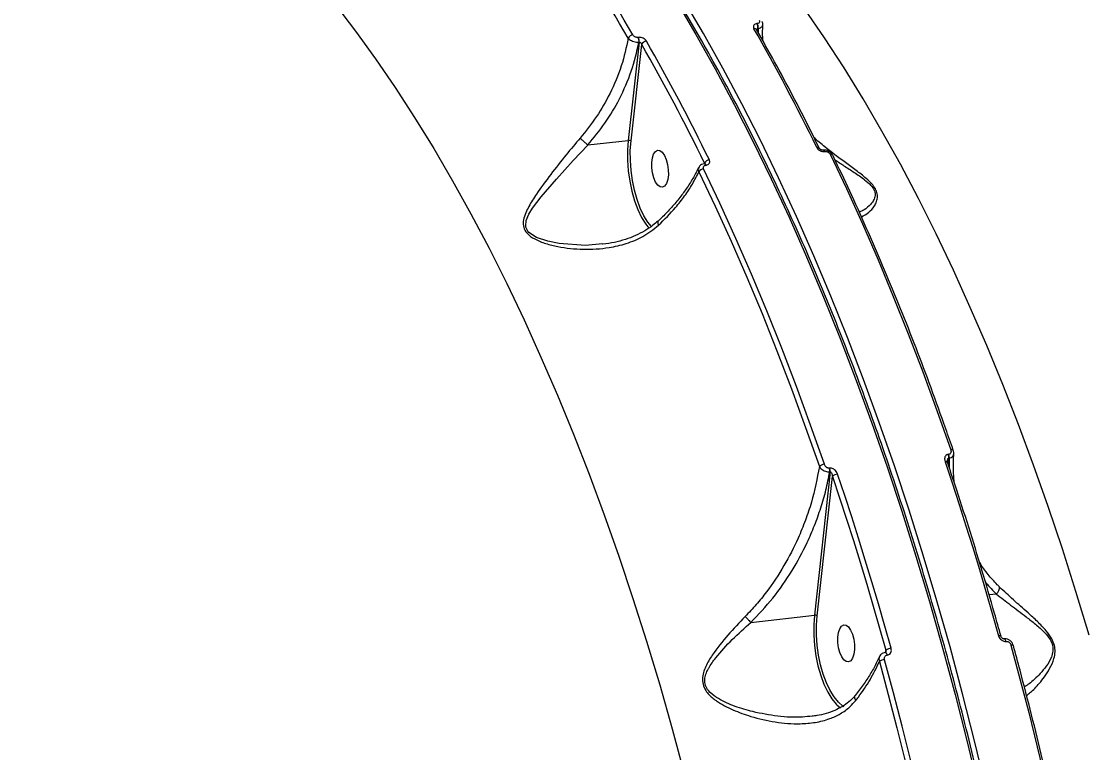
# Model space of a CAD drawing. Header units: millimetres. Extents: x -10881 to 8954, y -8695 to 5624.
# Drawn here: x 3823.8 to 4081, y -3263.9 to -3087.6 of the extents above; entities that cross this region are included whole.
import ezdxf

# ---------------------------------------------------------------- set-up
doc = ezdxf.new("R2010")
doc.units = ezdxf.units.MM
for name, color, linetype in [('DIKOM_ОБЪЕКТ', 7, 'Continuous'), ('DIKOM_РАЗМЕР_ЗОНА', 7, 'Continuous'), ('DIKOM_РАЗМЕР_ОБЪЕКТА', 7, 'Continuous')]:
    doc.layers.add(name, color=color, linetype=linetype)
doc.styles.add('style1', font='arial.ttf', dxfattribs={"width": 0.8})
doc.dimstyles.new('1-50', dxfattribs={"dimtxt": 300, "dimasz": 200, "dimexe": 100, "dimexo": 0, "dimgap": 100, "dimtad": 1, "dimtxsty": 'style1', "dimcen": 200, "dimclrd": 7, "dimclre": 7, "dimclrt": 7, "dimadec": 1, "dimazin": 2, "dimtfac": 1, "dimtmove": 0, "dimatfit": 2, "dimfxl": 0, "dimlwd": 25, "dimlwe": 18, "dimarcsym": 0})

# ---------------------------------------------------------------- blocks, each defined once
blk = doc.blocks.new('*D10')
at = {"layer": 'Defpoints', "color": 0, "transparency": 16777216}
for p in [(-7152.73, 2730.8), (7385.22, 911.28), (7385.22, -7693.77)]:
    blk.add_point(p, dxfattribs=at)
at = {"layer": 'DIKOM_РАЗМЕР_ОБЪЕКТА', "color": 7, "lineweight": 18, "transparency": 16777216}
for p, q in [((-7152.73, 2730.8), (-7152.73, -7793.77)), ((7385.22, 911.28), (7385.22, -7793.77))]:
    blk.add_line(p, q, dxfattribs=at)
at = {"layer": 'DIKOM_РАЗМЕР_ОБЪЕКТА', "color": 7, "lineweight": 25, "transparency": 16777216}
blk.add_line((-6952.73, -7693.77), (7185.22, -7693.77), dxfattribs=at)
at = {"layer": 'DIKOM_РАЗМЕР_ОБЪЕКТА', "color": 7, "transparency": 16777216}
for points in [[(-6952.73, -7660.43), (-6952.73, -7727.1), (-7152.73, -7693.77)], [(7185.22, -7660.43), (7185.22, -7727.1), (7385.22, -7693.77)]]:
    blk.add_solid(points, dxfattribs=at)
at = {"layer": 'DIKOM_РАЗМЕР_ОБЪЕКТА', "color": 7, "transparency": 16777216, "insert": (116.24, -7440.59), "char_height": 300, "attachment_point": 5, "style": 'style1'}
blk.add_mtext('14500', dxfattribs=at)
blk = doc.blocks.new('*D12')
at = {"layer": 'Defpoints', "color": 0, "transparency": 16777216}
for p in [(-9113.32, 3014.05), (8954.2, 2756.48), (8954.2, -8594.51)]:
    blk.add_point(p, dxfattribs=at)
at = {"layer": 'DIKOM_РАЗМЕР_ЗОНА', "color": 7, "lineweight": 18, "transparency": 16777216}
for p, q in [((-9113.32, 3014.05), (-9113.32, -8694.51)), ((8954.2, 2756.48), (8954.2, -8694.51))]:
    blk.add_line(p, q, dxfattribs=at)
at = {"layer": 'DIKOM_РАЗМЕР_ЗОНА', "color": 7, "lineweight": 25, "transparency": 16777216}
blk.add_line((-8913.32, -8594.51), (8754.2, -8594.51), dxfattribs=at)
at = {"layer": 'DIKOM_РАЗМЕР_ЗОНА', "color": 7, "transparency": 16777216}
for points in [[(-8913.32, -8561.18), (-8913.32, -8627.85), (-9113.32, -8594.51)], [(8754.2, -8561.18), (8754.2, -8627.85), (8954.2, -8594.51)]]:
    blk.add_solid(points, dxfattribs=at)
at = {"layer": 'DIKOM_РАЗМЕР_ЗОНА', "color": 7, "transparency": 16777216, "insert": (-79.56, -8341.34), "char_height": 300, "attachment_point": 5, "style": 'style1'}
blk.add_mtext('18000', dxfattribs=at)

msp = doc.modelspace()

# ---------------------------------------------------------------- linework, layer by layer
at = {"layer": 'DIKOM_ОБЪЕКТ', "color": 7, "linetype": 'Continuous', "lineweight": 15}
for p, q in [((4001.282, -3088.162), (4001.211, -3088.171)), ((4001.343, -3090.019), (4001.42, -3089.325)), ((4001.42, -3089.325), (4001.492, -3089.316)), ((4001.492, -3089.316), (4001.536, -3090.363)), ((3972.829, -3092.625), (3970.174, -3116.291)), ((3970.84, -3116.449), (3973.447, -3093.211)), ((3972.619, -3091.471), (3972.548, -3091.479)), ((3972.758, -3092.633), (3972.829, -3092.625)), ((3960.446, -3117.413), (3970.174, -3116.291)), ((4017.2, -3118.644), (4017.151, -3118.649)), ((4017.532, -3118.981), (4017.581, -3118.976)), ((3988.56, -3121.949), (3988.511, -3121.955)), ((3988.578, -3121.778), (3988.512, -3121.955)), ((3988.892, -3122.287), (3988.941, -3122.281)), ((4047.301, -3194.286), (4047.456, -3192.876)), ((4047.448, -3191.962), (4047.355, -3191.972)), ((4047.456, -3192.876), (4047.548, -3192.865)), ((4047.548, -3192.865), (4047.544, -3195.012)), ((4018.864, -3196.176), (4015.067, -3230.692)), ((4018.764, -3195.273), (4018.672, -3195.283)), ((4018.772, -3196.187), (4018.864, -3196.176)), ((4015.733, -3230.848), (4019.422, -3197.319)), ((4058.99, -3225.622), (4057.208, -3225.828)), ((3999.735, -3232.462), (4015.067, -3230.692)), ((4060.773, -3236.413), (4060.744, -3236.417)), ((4061.229, -3237.03), (4061.259, -3237.026)), ((4032.305, -3239.182), (4032.099, -3239.742)), ((4032.153, -3239.717), (4032.124, -3239.72)), ((4032.609, -3240.333), (4032.638, -3240.33)), ((4020.514, -3252.36), (4021.355, -3253.084))]:
    msp.add_line(p, q, dxfattribs=at)
at = {"layer": 'DIKOM_ОБЪЕКТ', "color": 7, "linetype": 'Continuous', "lineweight": 15, "flags": 128}
for points in [[(3981.754, -3082.695), (3986.504, -3090.762), (3991.173, -3099.087), (3995.758, -3107.665), (4000.253, -3116.488), (4004.657, -3125.548), (4008.963, -3134.839), (4013.17, -3144.351), (4017.274, -3154.078), (4021.271, -3164.011), (4025.157, -3174.141), (4028.93, -3184.46), (4032.587, -3194.959), (4036.123, -3205.63), (4039.537, -3216.464), (4042.825, -3227.451), (4045.985, -3238.582), (4049.014, -3249.848), (4051.909, -3261.239), (4054.668, -3272.746)], [(4056.455, -3272.539), (4053.696, -3261.033), (4050.8, -3249.642), (4047.772, -3238.376), (4044.612, -3227.245), (4041.324, -3216.258), (4037.91, -3205.424), (4034.374, -3194.753), (4030.717, -3184.254), (4026.944, -3173.934), (4023.058, -3163.804), (4019.061, -3153.872), (4014.957, -3144.145), (4010.75, -3134.632), (4006.444, -3125.342), (4002.04, -3116.282), (3997.545, -3107.459), (3992.96, -3098.881), (3988.291, -3090.555), (3983.541, -3082.489)], [(3899.551, -3083.608), (3904.425, -3089.965), (3909.238, -3096.615), (3913.986, -3103.551), (3918.665, -3110.766), (3923.27, -3118.256), (3927.797, -3126.011), (3932.242, -3134.025), (3936.601, -3142.291), (3940.869, -3150.801), (3945.044, -3159.547), (3949.12, -3168.521), (3953.094, -3177.714), (3956.962, -3187.118), (3960.721, -3196.725), (3964.367, -3206.524), (3967.898, -3216.508), (3971.308, -3226.667), (3974.596, -3236.991), (3977.759, -3247.47), (3980.792, -3258.096), (3983.695, -3268.858)], [(4081.312, -3235.517), (4078.15, -3225.038), (4074.862, -3214.714), (4071.451, -3204.555), (4067.921, -3194.571), (4064.275, -3184.772), (4060.516, -3175.165), (4056.647, -3165.761), (4052.673, -3156.568), (4048.597, -3147.594), (4044.423, -3138.848), (4040.155, -3130.338), (4035.796, -3122.072), (4031.351, -3114.058), (4026.823, -3106.303), (4022.218, -3098.814), (4017.539, -3091.598), (4012.791, -3084.662)], [(3970.174, -3116.291), (3970.006, -3118.642), (3970.011, -3121.1), (3970.189, -3123.607), (3970.535, -3126.103), (3971.041, -3128.531), (3971.696, -3130.834), (3972.485, -3132.958), (3973.388, -3134.853), (3974.385, -3136.475), (3975.16, -3137.467)], [(3975.769, -3137.088), (3974.923, -3136.021), (3973.956, -3134.448), (3973.08, -3132.61), (3972.316, -3130.55), (3971.681, -3128.318), (3971.189, -3125.963), (3970.854, -3123.543), (3970.682, -3121.112), (3970.677, -3118.729), (3970.84, -3116.449)], [(3963.938, -3141.232), (3959.868, -3141.6), (3953.552, -3141.181), (3950.747, -3140.619), (3948.033, -3139.684), (3946.225, -3138.479), (3945.943, -3138.148), (3945.495, -3137.193), (3945.445, -3136.893), (3945.583, -3135.587), (3946.212, -3134.106), (3947.117, -3132.642), (3949.176, -3129.928), (3952.839, -3125.658), (3956.913, -3121.165), (3960.444, -3117.414), (3960.444, -3117.413), (3960.444, -3117.413)], [(3975.998, -3120.503), (3976.304, -3119.588), (3976.735, -3118.959), (3977.256, -3118.668), (3977.824, -3118.738), (3978.394, -3119.164), (3978.92, -3119.911), (3979.358, -3120.918), (3979.674, -3122.105), (3979.842, -3123.374), (3979.847, -3124.623), (3979.691, -3125.751), (3979.384, -3126.666), (3978.953, -3127.295), (3978.432, -3127.586), (3977.864, -3127.516), (3977.294, -3127.09), (3976.768, -3126.343), (3976.33, -3125.336), (3976.014, -3124.15), (3975.847, -3122.88), (3975.841, -3121.631), (3975.998, -3120.503)], [(4018.842, -3119.619), (4022.779, -3127.916), (4026.636, -3136.398), (4030.41, -3145.059), (4034.098, -3153.893), (4037.699, -3162.894), (4041.21, -3172.056), (4044.628, -3181.373), (4047.951, -3190.838)], [(3987.218, -3123.853), (3991.146, -3132.131), (3994.994, -3140.594), (3998.76, -3149.236), (4002.441, -3158.05), (4006.034, -3167.031), (4009.537, -3176.173), (4012.947, -3185.469), (4016.263, -3194.914)], [(4017.466, -3194.356), (4014.143, -3184.891), (4010.725, -3175.575), (4007.214, -3166.413), (4003.613, -3157.411), (3999.925, -3148.577), (3996.15, -3139.916), (3992.294, -3131.435), (3988.357, -3123.138)], [(4048.56, -3191.003), (4048.533, -3190.954), (4048.469, -3190.899), (4048.375, -3190.858), (4048.254, -3190.834), (4048.111, -3190.827), (4047.951, -3190.838)], [(4047.173, -3193.905), (4047.157, -3193.871), (4047.097, -3193.81), (4047.004, -3193.766), (4046.881, -3193.739), (4046.732, -3193.731), (4046.565, -3193.742)], [(4046.565, -3193.742), (4048.28, -3198.859), (4049.966, -3204.015), (4051.625, -3209.208), (4053.254, -3214.438), (4054.855, -3219.704), (4056.426, -3225.004), (4057.968, -3230.338), (4059.479, -3235.704)], [(4019.422, -3197.319), (4021.132, -3202.424), (4022.815, -3207.568), (4024.47, -3212.749), (4026.095, -3217.967), (4027.692, -3223.22), (4029.26, -3228.508), (4030.797, -3233.829), (4032.305, -3239.182)], [(4033.568, -3238.695), (4032.057, -3233.329), (4030.515, -3227.995), (4028.944, -3222.695), (4027.344, -3217.429), (4025.714, -3212.199), (4024.056, -3207.005), (4022.369, -3201.85), (4020.654, -3196.732)], [(4015.067, -3230.692), (4014.899, -3233.044), (4014.904, -3235.502), (4015.081, -3238.008), (4015.428, -3240.504), (4015.934, -3242.932), (4016.589, -3245.235), (4017.378, -3247.359), (4018.281, -3249.254), (4019.278, -3250.877), (4020.346, -3252.188), (4020.514, -3252.36)], [(4022.194, -3252.808), (4021.93, -3252.634), (4020.85, -3251.693), (4019.815, -3250.421), (4018.849, -3248.848), (4017.973, -3247.01), (4017.208, -3244.95), (4016.573, -3242.717), (4016.082, -3240.363), (4015.747, -3237.942), (4015.574, -3235.512), (4015.57, -3233.129), (4015.733, -3230.848)], [(4020.89, -3234.905), (4021.197, -3233.989), (4021.628, -3233.361), (4022.149, -3233.07), (4022.717, -3233.14), (4023.287, -3233.566), (4023.813, -3234.312), (4024.251, -3235.32), (4024.567, -3236.506), (4024.734, -3237.775), (4024.74, -3239.024), (4024.583, -3240.152), (4024.277, -3241.068), (4023.846, -3241.696), (4023.325, -3241.987), (4022.757, -3241.917), (4022.187, -3241.491), (4021.661, -3240.745), (4021.223, -3239.737), (4020.907, -3238.551), (4020.739, -3237.282), (4020.734, -3236.033), (4020.89, -3234.905)], [(4060.073, -3235.821), (4060.058, -3235.789), (4060.003, -3235.744), (4059.913, -3235.712), (4059.793, -3235.694), (4059.646, -3235.692), (4059.479, -3235.704)], [(4060.745, -3236.417), (4060.751, -3236.416), (4060.859, -3236.437), (4060.967, -3236.515), (4061.068, -3236.645), (4061.158, -3236.82), (4061.229, -3237.03)], [(4060.774, -3236.413), (4060.78, -3236.413), (4060.888, -3236.433), (4060.996, -3236.511), (4061.098, -3236.641), (4061.187, -3236.817), (4061.259, -3237.026)], [(4032.124, -3239.72), (4032.13, -3239.72), (4032.238, -3239.74), (4032.346, -3239.818), (4032.448, -3239.948), (4032.537, -3240.124), (4032.609, -3240.333)], [(4032.152, -3239.717), (4032.16, -3239.716), (4032.268, -3239.737), (4032.376, -3239.815), (4032.477, -3239.945), (4032.566, -3240.12), (4032.638, -3240.33)], [(4063.049, -3238.049), (4063.024, -3238.007), (4062.965, -3237.967), (4062.875, -3237.939), (4062.757, -3237.924), (4062.616, -3237.923), (4062.456, -3237.936)], [(4062.456, -3237.936), (4064.639, -3246.041), (4066.753, -3254.213), (4068.797, -3262.447), (4070.77, -3270.739), (4072.672, -3279.086), (4074.501, -3287.485), (4076.257, -3295.931), (4077.939, -3304.421)], [(4030.736, -3241.908), (4032.877, -3249.856), (4034.952, -3257.868), (4036.959, -3265.939), (4038.898, -3274.068), (4040.769, -3282.249), (4042.569, -3290.481), (4044.299, -3298.758), (4045.958, -3307.079)], [(4047.226, -3306.77), (4045.564, -3298.431), (4043.83, -3290.135), (4042.026, -3281.885), (4040.152, -3273.686), (4038.208, -3265.539), (4036.196, -3257.45), (4034.117, -3249.42), (4031.971, -3241.454)]]:
    msp.add_lwpolyline(points, dxfattribs=at)
at = {"layer": 'DIKOM_ОБЪЕКТ', "color": 7, "linetype": 'Continuous', "lineweight": 15}
for centre, radius, start, end in [((3669.446, -3262.869), 347.385, 29.67372, 40.60013), ((3669.011, -3263.275), 346.618, 29.67372, 40.60013), ((3999.41, -3089.094), 2.024, 353.46067, 27.15226), ((3999.481, -3089.086), 2.024, 353.46067, 27.15226), ((3971.438, -3092.287), 1.404, 96.71088, 154.28823), ((4000.616, -3090), 0.631, 37.18824, 102.43819), ((3572.699, -3334.3), 492.93, 26.02497, 29.79221), ((3970.747, -3092.403), 2.024, 353.46067, 27.15226), ((3970.819, -3092.394), 2.024, 353.46067, 27.15226), ((3974.72, -3093.75), 1.383, 96.26072, 157.0555), ((3546.684, -3337.543), 491.757, 26.02497, 29.79221), ((3546.788, -3337.291), 492.93, 26.02497, 29.79221), ((3970.308, -3117.206), 0.925, 54.94816, 98.33679), ((4015.807, -3118.576), 0.578, 34.92658, 105.9848), ((4017.092, -3119.102), 0.456, 15.39792, 82.91927), ((4017.137, -3119.099), 0.461, 15.60473, 81.80347), ((3988.45, -3122.41), 0.459, 15.50348, 82.34885), ((3988.501, -3122.402), 0.456, 15.38594, 82.9841), ((3989.883, -3122.49), 1.486, 95.63944, 151.38601), ((4018.999, -3120.18), 0.583, 35.36135, 105.66557), ((3988.52, -3124.663), 1.534, 96.10153, 148.08995), ((4045.297, -3192.658), 2.17, 354.25313, 18.43206), ((4045.389, -3192.648), 2.17, 354.25313, 18.43206), ((4017.652, -3196.336), 1.988, 95.3671, 134.32957), ((4016.613, -3195.969), 2.17, 354.25313, 18.43206), ((4016.706, -3195.959), 2.17, 354.25313, 18.43206), ((4020.815, -3198.658), 1.932, 94.78385, 136.15801), ((4015.202, -3231.613), 0.931, 55.24528, 98.34491), ((4033.77, -3241.099), 2.412, 94.79097, 127.38792), ((4032.209, -3244.014), 2.571, 95.32353, 124.97712)]:
    msp.add_arc(centre, radius, start, end, dxfattribs=at)
for points, knots in [([(4078.481, -3440.285), (4078.38, -3438.284), (4078.086, -3432.484), (4077.493, -3422.861), (4076.655, -3411.417), (4075.675, -3399.963), (4074.557, -3388.509), (4073.3, -3377.062), (4071.906, -3365.63), (4070.376, -3354.224), (4068.711, -3342.851), (4066.912, -3331.52), (4064.981, -3320.239), (4062.918, -3309.017), (4060.726, -3297.863), (4058.406, -3286.784), (4055.961, -3275.789), (4053.39, -3264.886), (4050.698, -3254.083), (4047.885, -3243.389), (4044.954, -3232.812), (4041.907, -3222.359), (4038.746, -3212.039), (4035.474, -3201.858), (4032.093, -3191.825), (4028.605, -3181.948), (4025.013, -3172.233), (4021.321, -3162.688), (4017.529, -3153.321), (4013.643, -3144.137), (4009.663, -3135.145), (4005.594, -3126.35), (4001.438, -3117.76), (3997.198, -3109.381), (3992.877, -3101.218), (3988.48, -3093.28), (3984.008, -3085.57), (3979.465, -3078.095), (3974.855, -3070.862), (3970.18, -3063.874), (3965.446, -3057.137), (3960.653, -3050.658), (3955.808, -3044.439), (3950.912, -3038.487), (3945.97, -3032.806), (3940.984, -3027.399), (3935.96, -3022.272), (3930.9, -3017.428), (3925.809, -3012.87), (3920.69, -3008.604), (3915.546, -3004.631), (3910.383, -3000.955), (3905.204, -2997.579), (3900.012, -2994.506), (3894.813, -2991.739), (3889.609, -2989.276), (3884.406, -2987.133), (3879.665, -2985.426), (3876.664, -2984.574), (3875.392, -2984.214)], [0, 0, 0, 0, 0.009352, 0.0271207, 0.0448898, 0.0626588, 0.0804277, 0.0981966, 0.1159654, 0.1337343, 0.1515032, 0.1692722, 0.1870413, 0.2048104, 0.2225797, 0.2403492, 0.2581188, 0.2758886, 0.2936587, 0.3114291, 0.3291997, 0.3469707, 0.364742, 0.3825137, 0.4002858, 0.4180584, 0.4358315, 0.4536051, 0.4713793, 0.4891541, 0.5069295, 0.5247056, 0.5424824, 0.56026, 0.5780384, 0.5958176, 0.6135977, 0.6313787, 0.6491606, 0.6669434, 0.6847271, 0.7025116, 0.720297, 0.7380832, 0.7558699, 0.7736572, 0.7914447, 0.809232, 0.8270189, 0.8448047, 0.8625888, 0.8803707, 0.8981494, 0.9159239, 0.9336934, 0.9514566, 0.9692125, 0.9869601, 1, 1, 1, 1]), ([(4001.211, -3088.171), (4001.135, -3088.183), (4000.91, -3088.219), (4000.601, -3088.371), (4000.375, -3088.651), (4000.314, -3089.008), (4000.425, -3089.259), (4000.48, -3089.384)], [0, 0, 0, 0, 0.1082969, 0.3204328, 0.5430623, 0.7715679, 1, 1, 1, 1]), ([(4001.759, -3087.373), (4001.796, -3087.455), (4001.869, -3087.619), (4001.83, -3087.85), (4001.682, -3088.032), (4001.48, -3088.131), (4001.333, -3088.154), (4001.282, -3088.162)], [0, 0, 0, 0, 0.2288294, 0.4578465, 0.6785143, 0.8883618, 1, 1, 1, 1]), ([(4001.492, -3089.316), (4001.594, -3089.297), (4001.889, -3089.241), (4002.285, -3089.054), (4002.575, -3088.772), (4002.588, -3088.551), (4002.593, -3088.458)], [0, 0, 0, 0, 0.159562, 0.45953, 0.772597, 1, 1, 1, 1]), ([(4002.606, -3088.462), (4002.611, -3088.438), (4002.653, -3088.243), (4002.575, -3087.932), (4002.427, -3087.702), (4002.374, -3087.62)], [0, 0, 0, 0, 0.0795722, 0.6694589, 1, 1, 1, 1]), ([(4002.688, -3092.418), (4002.661, -3092.127), (4002.538, -3090.837), (4002.585, -3089.498), (4002.621, -3088.46)], [0, 0, 0, 0, 0.2252853, 1, 1, 1, 1]), ([(3972.548, -3091.479), (3972.448, -3091.483), (3972.248, -3091.491), (3971.928, -3091.409), (3971.636, -3091.268), (3971.407, -3091.087), (3971.316, -3090.952), (3971.274, -3090.892)], [0, 0, 0, 0, 0.2039663, 0.4080118, 0.6135217, 0.826536, 1, 1, 1, 1]), ([(4001.154, -3089.669), (4001.136, -3089.643), (4001.11, -3089.604), (4001.114, -3089.613), (4001.115, -3089.616)], [0, 0, 0, 0, 0.6853745, 1, 1, 1, 1]), ([(4016.28, -3118.245), (4015.545, -3116.754), (4013.413, -3112.428), (4009.82, -3105.434), (4005.505, -3097.363), (4002.573, -3092.187), (4001.118, -3089.619)], [0, 0, 0, 0, 0.14989086, 0.43476186, 0.71964973, 1, 1, 1, 1]), ([(4001.133, -3089.639), (4001.135, -3089.622), (4001.143, -3089.543), (4001.205, -3089.441), (4001.288, -3089.37), (4001.357, -3089.337), (4001.395, -3089.329), (4001.42, -3089.325)], [0, 0, 0, 0, 0.1102773, 0.4970856, 0.7543178, 0.8349014, 1, 1, 1, 1]), ([(3970.173, -3091.678), (3969.689, -3093.907), (3968.707, -3098.428), (3965.999, -3104.783), (3962.649, -3110.666), (3959.936, -3114.046), (3958.564, -3115.756)], [0, 0, 0, 0, 0.2625657, 0.5326643, 0.7636482, 1, 1, 1, 1]), ([(3960.446, -3117.413), (3961.866, -3115.682), (3964.739, -3112.178), (3968.25, -3106.169), (3971.145, -3099.602), (3972.215, -3094.977), (3972.758, -3092.633)], [0, 0, 0, 0, 0.2328891, 0.4712978, 0.7319727, 1, 1, 1, 1]), ([(3970.173, -3091.678), (3970.26, -3091.773), (3970.455, -3091.988), (3970.926, -3092.278), (3971.519, -3092.507), (3972.161, -3092.644), (3972.559, -3092.637), (3972.758, -3092.633)], [0, 0, 0, 0, 0.17004027, 0.38080287, 0.58669762, 0.79311463, 1, 1, 1, 1]), ([(3974.569, -3092.375), (3974.506, -3092.282), (3974.364, -3092.074), (3974.01, -3091.795), (3973.562, -3091.578), (3973.075, -3091.453), (3972.771, -3091.465), (3972.619, -3091.471)], [0, 0, 0, 0, 0.1741801, 0.389583, 0.5958005, 0.7978792, 1, 1, 1, 1]), ([(3972.829, -3092.625), (3972.871, -3092.624), (3972.922, -3092.624), (3973.026, -3092.655), (3973.144, -3092.719), (3973.284, -3092.861), (3973.389, -3093.031), (3973.429, -3093.155), (3973.447, -3093.211)], [0, 0, 0, 0, 0.1445064, 0.1754817, 0.3625593, 0.5710204, 0.8046785, 1, 1, 1, 1]), ([(3958.564, -3115.756), (3957.434, -3117.096), (3954.972, -3120.016), (3951.409, -3124.574), (3948.381, -3128.682), (3946.426, -3131.739), (3945.396, -3133.795), (3944.871, -3135.357), (3944.782, -3136.905), (3945.227, -3138.008), (3946.126, -3139.122), (3947.703, -3140.214), (3950.295, -3141.215), (3954.206, -3142.177), (3959.374, -3142.697), (3964.959, -3142.359), (3969.773, -3141.226), (3973.902, -3139.576), (3976.262, -3137.712), (3977.489, -3136.742)], [0, 0, 0, 0, 0.0790195, 0.1721796, 0.2680583, 0.3287288, 0.3610585, 0.3938992, 0.4223317, 0.4513191, 0.4599431, 0.498992, 0.5446047, 0.591435, 0.6876197, 0.7865802, 0.8546762, 0.9244448, 1, 1, 1, 1]), ([(3958.564, -3115.756), (3958.609, -3115.798), (3958.741, -3115.919), (3959.043, -3116.194), (3959.487, -3116.589), (3960.003, -3117.04), (3960.297, -3117.289), (3960.444, -3117.413)], [0, 0, 0, 0, 0.0873104, 0.2536162, 0.5024108, 0.7512054, 1, 1, 1, 1]), ([(4026.403, -3134.736), (4027.006, -3134.423), (4028.126, -3133.841), (4029.397, -3132.422), (4030.11, -3131.07), (4030.37, -3129.894), (4030.19, -3128.885), (4029.789, -3127.96), (4029.075, -3126.884), (4027.384, -3125.263), (4025.105, -3123.504), (4021.706, -3121.017), (4018.153, -3118.434), (4015.822, -3116.357), (4014.969, -3115.596)], [0, 0, 0, 0, 0.1401832, 0.2604972, 0.3213294, 0.3836307, 0.4342442, 0.4438889, 0.4905064, 0.5540542, 0.6381301, 0.7244384, 0.8990942, 1, 1, 1, 1]), ([(3960.444, -3117.413), (3960.445, -3117.413), (3960.445, -3117.413), (3960.446, -3117.413), (3960.446, -3117.413), (3960.446, -3117.413)], [0, 0, 0, 0, 0.3773373, 0.8876012, 1, 1, 1, 1]), ([(4015.648, -3118.02), (4015.724, -3118.144), (4015.876, -3118.391), (4016.27, -3118.699), (4016.733, -3118.912), (4017.175, -3119.002), (4017.431, -3118.987), (4017.532, -3118.981)], [0, 0, 0, 0, 0.2150376, 0.4299703, 0.6447112, 0.8592201, 1, 1, 1, 1]), ([(4017.148, -3118.647), (4017.113, -3118.651), (4017.038, -3118.658), (4016.868, -3118.633), (4016.685, -3118.574), (4016.511, -3118.483), (4016.375, -3118.375), (4016.299, -3118.282), (4016.289, -3118.259), (4016.285, -3118.25)], [0, 0, 0, 0, 0.1286714, 0.2794784, 0.4257649, 0.5816332, 0.7369592, 0.8920233, 1, 1, 1, 1]), ([(4019.457, -3119.849), (4019.432, -3119.787), (4019.328, -3119.529), (4018.948, -3119.142), (4018.326, -3118.769), (4017.692, -3118.594), (4017.324, -3118.655), (4017.207, -3118.674)], [0, 0, 0, 0, 0.07663117, 0.31635153, 0.58262654, 0.86798311, 1, 1, 1, 1]), ([(4017.581, -3118.976), (4017.65, -3118.971), (4017.822, -3118.961), (4018.118, -3119.022), (4018.428, -3119.165), (4018.69, -3119.371), (4018.792, -3119.537), (4018.842, -3119.619)], [0, 0, 0, 0, 0.14226816, 0.35709151, 0.5715532, 0.78571446, 1, 1, 1, 1]), ([(3988.513, -3121.955), (3988.512, -3121.955), (3988.282, -3121.955), (3987.873, -3122.117), (3987.396, -3122.445), (3987.242, -3122.754), (3987.179, -3122.882)], [0, 0, 0, 0, 0.0012799, 0.3942998, 0.7497756, 1, 1, 1, 1]), ([(3988.66, -3121.924), (3988.658, -3121.928), (3988.656, -3121.933), (3988.583, -3121.944), (3988.555, -3121.948)], [0, 0, 0, 0, 0.6273782, 1, 1, 1, 1]), ([(3988.578, -3121.778), (3988.596, -3121.824), (3988.619, -3121.88), (3988.607, -3121.93), (3988.605, -3121.94)], [0, 0, 0, 0, 0.8044933, 1, 1, 1, 1]), ([(3988.941, -3122.281), (3989.037, -3122.265), (3989.279, -3122.222), (3989.591, -3122.045), (3989.808, -3121.753), (3989.876, -3121.392), (3989.783, -3121.138), (3989.737, -3121.011)], [0, 0, 0, 0, 0.1407799, 0.3552888, 0.5700297, 0.7849624, 1, 1, 1, 1]), ([(4048.56, -3191.003), (4047.956, -3189.258), (4046.206, -3184.198), (4043.228, -3175.943), (4039.594, -3166.298), (4035.859, -3156.828), (4032.027, -3147.538), (4028.101, -3138.434), (4024.153, -3129.682), (4021.257, -3123.529), (4019.71, -3120.33), (4019.475, -3119.843)], [0, 0, 0, 0, 0.0688419, 0.1996569, 0.3304779, 0.4613028, 0.592132, 0.7229659, 0.8538045, 0.9777659, 1, 1, 1, 1]), ([(4020.015, -3120.962), (4020.737, -3121.446), (4022.253, -3122.462), (4024.707, -3124.014), (4026.966, -3125.551), (4028.664, -3127.006), (4029.345, -3127.982), (4029.688, -3128.81), (4029.78, -3129.716), (4029.389, -3130.761), (4028.487, -3131.966), (4027.265, -3133.021), (4026.276, -3133.429), (4025.886, -3133.59)], [0, 0, 0, 0, 0.1052439, 0.2211117, 0.3389066, 0.4221072, 0.4812397, 0.4934532, 0.5584069, 0.6396853, 0.7241957, 0.8912096, 1, 1, 1, 1]), ([(3987.08, -3122.881), (3986.91, -3123.26), (3986.381, -3124.433), (3985.206, -3126.436), (3983.578, -3128.862), (3981.682, -3131.273), (3979.624, -3133.595), (3978.092, -3135.07), (3977.354, -3135.781)], [0, 0, 0, 0, 0.0877343, 0.2721063, 0.4572078, 0.6426937, 0.8279858, 1, 1, 1, 1]), ([(3977.489, -3136.742), (3978.912, -3135.329), (3981.229, -3133.028), (3983.829, -3129.67), (3985.75, -3126.787), (3986.723, -3124.842), (3987.218, -3123.853)], [0, 0, 0, 0, 0.3422175, 0.5572675, 0.7746034, 1, 1, 1, 1]), ([(3987.147, -3122.903), (3987.105, -3123.051), (3987.021, -3123.349), (3987.153, -3123.685), (3987.218, -3123.853)], [0, 0, 0, 0, 0.4997062, 1, 1, 1, 1]), ([(3988.357, -3123.138), (3988.326, -3123.053), (3988.265, -3122.883), (3988.31, -3122.642), (3988.455, -3122.446), (3988.664, -3122.327), (3988.827, -3122.298), (3988.892, -3122.287)], [0, 0, 0, 0, 0.2142855, 0.4284468, 0.6429085, 0.8577318, 1, 1, 1, 1]), ([(3977.301, -3135.729), (3976.921, -3136.076), (3975.949, -3136.963), (3974.15, -3138.141), (3971.925, -3139.299), (3969.474, -3140.237), (3966.826, -3140.899), (3964.966, -3141.264), (3963.987, -3141.336), (3963.953, -3141.338)], [0, 0, 0, 0, 0.1056565, 0.2698189, 0.4424788, 0.6217547, 0.8053699, 0.9932576, 1, 1, 1, 1]), ([(3977.369, -3135.797), (3977.327, -3135.866), (3977.242, -3136.006), (3977.311, -3136.34), (3977.417, -3136.6), (3977.474, -3136.713), (3977.489, -3136.742)], [0, 0, 0, 0, 0.3626158, 0.7372328, 0.9329128, 1, 1, 1, 1]), ([(4047.951, -3190.838), (4047.987, -3190.987), (4048.052, -3191.251), (4047.976, -3191.587), (4047.817, -3191.818), (4047.624, -3191.932), (4047.488, -3191.955), (4047.448, -3191.962)], [0, 0, 0, 0, 0.3025704, 0.534681, 0.7254608, 0.9171004, 1, 1, 1, 1]), ([(4048.677, -3191.828), (4048.678, -3191.625), (4048.68, -3191.343), (4048.575, -3191.08), (4048.546, -3191.006)], [0, 0, 0, 0, 0.7205353, 1, 1, 1, 1]), ([(4047.355, -3191.972), (4047.294, -3191.983), (4047.081, -3192.019), (4046.777, -3192.203), (4046.525, -3192.578), (4046.412, -3193.107), (4046.511, -3193.517), (4046.565, -3193.742)], [0, 0, 0, 0, 0.0796272, 0.2757181, 0.4707552, 0.7105349, 1, 1, 1, 1]), ([(4047.177, -3193.904), (4047.169, -3193.884), (4047.121, -3193.763), (4047.11, -3193.618), (4047.122, -3193.562), (4047.124, -3193.552)], [0, 0, 0, 0, 0.1419516, 0.8508402, 1, 1, 1, 1]), ([(4047.126, -3193.548), (4047.137, -3193.454), (4047.158, -3193.275), (4047.233, -3193.071), (4047.318, -3192.949), (4047.385, -3192.892), (4047.435, -3192.881), (4047.456, -3192.876)], [0, 0, 0, 0, 0.34842868, 0.66358701, 0.79401976, 0.91332605, 1, 1, 1, 1]), ([(4060.073, -3235.821), (4059.554, -3233.97), (4058.05, -3228.603), (4055.471, -3219.814), (4052.3, -3209.507), (4049.522, -3200.883), (4047.784, -3195.721), (4047.173, -3193.904)], [0, 0, 0, 0, 0.1293247, 0.3750562, 0.6207973, 0.8665439, 1, 1, 1, 1]), ([(4047.548, -3192.865), (4047.63, -3192.85), (4047.899, -3192.799), (4048.274, -3192.614), (4048.604, -3192.27), (4048.655, -3191.975), (4048.682, -3191.818)], [0, 0, 0, 0, 0.1249664, 0.4114595, 0.6860313, 1, 1, 1, 1]), ([(4048.835, -3198.868), (4048.789, -3198.437), (4048.607, -3196.747), (4048.554, -3194.39), (4048.663, -3192.448), (4048.698, -3191.82)], [0, 0, 0, 0, 0.1880751, 0.7374773, 1, 1, 1, 1]), ([(4016.263, -3194.914), (4015.709, -3197.783), (4014.874, -3202.117), (4012.934, -3207.872), (4010.843, -3213.014), (4007.838, -3218.872), (4004.312, -3224.168), (4001.082, -3228.202), (3999.278, -3230.093), (3998.373, -3231.042)], [0, 0, 0, 0, 0.2227146, 0.33639, 0.4507477, 0.6310036, 0.8132766, 0.9063197, 1, 1, 1, 1]), ([(3999.732, -3232.461), (4001.558, -3230.547), (4005.258, -3226.669), (4009.743, -3220.111), (4012.954, -3214.174), (4015.15, -3209.087), (4016.662, -3204.85), (4017.91, -3200.537), (4018.484, -3197.639), (4018.772, -3196.187)], [0, 0, 0, 0, 0.1852063, 0.3752214, 0.5580258, 0.6669652, 0.7765208, 0.8879482, 1, 1, 1, 1]), ([(4016.263, -3194.914), (4016.279, -3194.942), (4016.395, -3195.135), (4016.682, -3195.46), (4017.181, -3195.814), (4017.709, -3196.052), (4018.255, -3196.192), (4018.599, -3196.189), (4018.772, -3196.187)], [0, 0, 0, 0, 0.0391395, 0.2683184, 0.4663917, 0.6436366, 0.8199332, 1, 1, 1, 1]), ([(4018.672, -3195.283), (4018.585, -3195.285), (4018.41, -3195.287), (4018.14, -3195.183), (4017.885, -3195.008), (4017.651, -3194.749), (4017.523, -3194.516), (4017.473, -3194.377), (4017.466, -3194.356)], [0, 0, 0, 0, 0.1673343, 0.3344543, 0.509132, 0.7130655, 0.9577286, 1, 1, 1, 1]), ([(4020.654, -3196.732), (4020.643, -3196.703), (4020.566, -3196.484), (4020.363, -3196.115), (4019.988, -3195.704), (4019.586, -3195.431), (4019.167, -3195.268), (4018.899, -3195.271), (4018.764, -3195.273)], [0, 0, 0, 0, 0.03923739, 0.28723398, 0.4951935, 0.67099957, 0.83530283, 1, 1, 1, 1]), ([(4018.864, -3196.176), (4018.888, -3196.176), (4018.934, -3196.176), (4019.028, -3196.224), (4019.139, -3196.343), (4019.254, -3196.561), (4019.356, -3196.871), (4019.404, -3197.137), (4019.419, -3197.297), (4019.422, -3197.319)], [0, 0, 0, 0, 0.0552692, 0.109801, 0.2436747, 0.4175578, 0.6517925, 0.9518587, 1, 1, 1, 1]), ([(4059.742, -3223.959), (4059.546, -3223.767), (4058.559, -3222.803), (4056.952, -3220.893), (4055.452, -3219.015), (4054.87, -3217.847), (4054.796, -3217.698)], [0, 0, 0, 0, 0.1035794, 0.5196523, 0.9388801, 1, 1, 1, 1]), ([(4056.296, -3222.714), (4056.347, -3222.783), (4057.133, -3223.854), (4058.094, -3224.767), (4058.994, -3225.621)], [0, 0, 0, 0, 0.0640423, 1, 1, 1, 1]), ([(4058.994, -3225.621), (4059.138, -3225.448), (4059.427, -3225.101), (4059.662, -3224.572), (4059.742, -3224.193), (4059.742, -3224.014), (4059.742, -3223.959)], [0, 0, 0, 0, 0.3252677, 0.6505354, 0.8925526, 1, 1, 1, 1]), ([(4066.24, -3250.08), (4066.879, -3249.568), (4068.213, -3248.498), (4070.209, -3246.132), (4071.844, -3243.65), (4072.804, -3241.619), (4073.173, -3239.655), (4073.018, -3237.994), (4072.288, -3236.208), (4070.84, -3234.237), (4068.838, -3232.203), (4066.125, -3229.73), (4062.957, -3226.965), (4060.82, -3224.967), (4059.742, -3223.959)], [0, 0, 0, 0, 0.1327278, 0.2772452, 0.3582968, 0.4408979, 0.4870423, 0.5263117, 0.565816, 0.6186807, 0.6893423, 0.7618788, 0.8798375, 1, 1, 1, 1]), ([(4058.994, -3225.621), (4058.993, -3225.621), (4058.993, -3225.621), (4058.992, -3225.622), (4058.991, -3225.622), (4058.99, -3225.622)], [0, 0, 0, 0, 0.2963091, 0.6893277, 1, 1, 1, 1]), ([(4058.99, -3225.622), (4060.097, -3226.497), (4062.327, -3228.26), (4065.568, -3230.667), (4068.367, -3232.853), (4070.389, -3234.619), (4071.868, -3236.383), (4072.572, -3237.999), (4072.646, -3239.498), (4072.143, -3241.248), (4071.014, -3243.062), (4069.148, -3245.253), (4067.271, -3247.035), (4066.088, -3247.783), (4065.706, -3248.024)], [0, 0, 0, 0, 0.1297214, 0.2615444, 0.3377402, 0.4151997, 0.4693624, 0.5085565, 0.5477259, 0.595262, 0.6820976, 0.7714041, 0.9262052, 1, 1, 1, 1]), ([(3998.373, -3231.042), (3996.955, -3232.52), (3994.079, -3235.515), (3990.88, -3239.532), (3989.03, -3242.605), (3988.266, -3244.574), (3987.987, -3246.149), (3988.221, -3247.765), (3989.17, -3249.481), (3990.404, -3250.613), (3992.505, -3252.128), (3995.435, -3253.629), (4000.195, -3255.349), (4005.672, -3256.606), (4010.92, -3257.015), (4015.323, -3256.643), (4018.586, -3255.829), (4021.393, -3254.53), (4023.51, -3253.024), (4024.609, -3251.77), (4025.07, -3251.245)], [0, 0, 0, 0, 0.095209, 0.1929568, 0.2448004, 0.2710699, 0.29817, 0.3242903, 0.3503876, 0.3910755, 0.4019421, 0.4719631, 0.5438092, 0.6393961, 0.7378513, 0.7988545, 0.8613646, 0.9113745, 0.9628373, 1, 1, 1, 1]), ([(4014.503, -3255.032), (4013.745, -3255.124), (4011.063, -3255.452), (4006.227, -3255.167), (4000.762, -3254.182), (3995.927, -3252.796), (3992.985, -3251.494), (3990.858, -3250.169), (3989.641, -3249.202), (3988.709, -3247.664), (3988.544, -3246.25), (3988.852, -3244.926), (3989.266, -3244.03), (3990.008, -3242.681), (3991.8, -3240.229), (3995.189, -3236.551), (3998.219, -3233.825), (3999.735, -3232.462)], [0, 0, 0, 0, 0.0501966, 0.1776017, 0.3051981, 0.3973629, 0.4891797, 0.5029023, 0.5531054, 0.5841673, 0.6151066, 0.6447653, 0.6746152, 0.6809559, 0.7473214, 0.8736134, 1, 1, 1, 1]), ([(3998.373, -3231.042), (3998.422, -3231.092), (3998.581, -3231.252), (3998.905, -3231.585), (3999.339, -3232.037), (3999.601, -3232.32), (3999.732, -3232.461)], [0, 0, 0, 0, 0.1074474, 0.3494646, 0.6747323, 1, 1, 1, 1]), ([(3999.735, -3232.462), (3999.735, -3232.462), (3999.734, -3232.462), (3999.733, -3232.462), (3999.732, -3232.461), (3999.732, -3232.461)], [0, 0, 0, 0, 0.4228234, 0.7745739, 1, 1, 1, 1]), ([(4059.479, -3235.704), (4059.529, -3235.844), (4059.636, -3236.144), (4059.943, -3236.542), (4060.34, -3236.849), (4060.788, -3237.035), (4061.082, -3237.031), (4061.229, -3237.03)], [0, 0, 0, 0, 0.1890341, 0.4045268, 0.6068518, 0.803372, 1, 1, 1, 1]), ([(4060.742, -3236.416), (4060.741, -3236.417), (4060.727, -3236.42), (4060.664, -3236.418), (4060.557, -3236.387), (4060.431, -3236.321), (4060.296, -3236.211), (4060.172, -3236.055), (4060.095, -3235.911), (4060.082, -3235.838), (4060.079, -3235.821)], [0, 0, 0, 0, 0.0142228, 0.161844, 0.282439, 0.4087261, 0.5607135, 0.735985, 0.9388218, 1, 1, 1, 1]), ([(4063.03, -3238.054), (4062.968, -3237.862), (4062.825, -3237.413), (4062.319, -3236.854), (4061.66, -3236.489), (4061.114, -3236.36), (4060.834, -3236.421), (4060.777, -3236.433)], [0, 0, 0, 0, 0.1994226, 0.46637315, 0.71186355, 0.94158468, 1, 1, 1, 1]), ([(4061.259, -3237.026), (4061.359, -3237.025), (4061.559, -3237.023), (4061.864, -3237.15), (4062.136, -3237.36), (4062.349, -3237.633), (4062.422, -3237.84), (4062.456, -3237.936)], [0, 0, 0, 0, 0.1951513, 0.3900918, 0.5932741, 0.8111156, 1, 1, 1, 1]), ([(4032.126, -3239.735), (4031.944, -3239.767), (4031.54, -3239.839), (4031.027, -3240.211), (4030.825, -3240.582), (4030.73, -3240.757)], [0, 0, 0, 0, 0.30186674, 0.67168466, 1, 1, 1, 1]), ([(4032.239, -3239.641), (4032.238, -3239.645), (4032.228, -3239.695), (4032.195, -3239.69), (4032.211, -3239.718), (4032.154, -3239.716), (4032.151, -3239.716)], [0, 0, 0, 0, 0.0378567, 0.4877274, 0.9794797, 1, 1, 1, 1]), ([(4032.305, -3239.182), (4032.306, -3239.272), (4032.308, -3239.429), (4032.257, -3239.577), (4032.235, -3239.64)], [0, 0, 0, 0, 0.5750919, 1, 1, 1, 1]), ([(4032.638, -3240.33), (4032.705, -3240.319), (4032.922, -3240.282), (4033.253, -3240.097), (4033.536, -3239.721), (4033.665, -3239.228), (4033.601, -3238.873), (4033.568, -3238.695)], [0, 0, 0, 0, 0.093152, 0.3038958, 0.5302269, 0.765188, 1, 1, 1, 1]), ([(4078.512, -3304.451), (4078.13, -3302.494), (4077.021, -3296.816), (4075.088, -3287.473), (4072.673, -3276.457), (4070.131, -3265.532), (4067.465, -3254.707), (4065.093, -3245.554), (4063.589, -3240.032), (4063.049, -3238.049)], [0, 0, 0, 0, 0.0864657, 0.250752, 0.4150434, 0.5793367, 0.7436321, 0.9079299, 1, 1, 1, 1]), ([(4030.711, -3240.753), (4030.673, -3240.847), (4030.293, -3241.791), (4029.313, -3243.622), (4027.748, -3246.221), (4026.257, -3248.378), (4025.213, -3249.645), (4024.872, -3250.06)], [0, 0, 0, 0, 0.0304765, 0.3086194, 0.5868881, 0.8649771, 1, 1, 1, 1]), ([(4025.07, -3251.245), (4025.271, -3250.984), (4026.532, -3249.348), (4028.651, -3246.229), (4030.032, -3243.367), (4030.736, -3241.908)], [0, 0, 0, 0, 0.0849882, 0.5334671, 1, 1, 1, 1]), ([(4030.728, -3240.759), (4030.671, -3240.932), (4030.553, -3241.29), (4030.674, -3241.698), (4030.736, -3241.908)], [0, 0, 0, 0, 0.4859837, 1, 1, 1, 1]), ([(4031.971, -3241.454), (4031.949, -3241.333), (4031.906, -3241.091), (4031.995, -3240.754), (4032.188, -3240.494), (4032.415, -3240.366), (4032.564, -3240.341), (4032.609, -3240.333)], [0, 0, 0, 0, 0.2336562, 0.4673227, 0.6955597, 0.9087114, 1, 1, 1, 1]), ([(4024.887, -3250.047), (4024.829, -3250.127), (4024.401, -3250.723), (4023.383, -3251.633), (4021.812, -3252.784), (4019.98, -3253.726), (4017.926, -3254.451), (4016.076, -3254.897), (4014.896, -3255.031), (4014.504, -3255.075)], [0, 0, 0, 0, 0.02540591, 0.18834323, 0.35717812, 0.53446374, 0.71790192, 0.90651759, 1, 1, 1, 1]), ([(4025.07, -3251.245), (4025.057, -3251.223), (4024.948, -3251.049), (4024.801, -3250.716), (4024.75, -3250.315), (4024.864, -3250.145), (4024.916, -3250.066)], [0, 0, 0, 0, 0.0451254, 0.3642819, 0.7077637, 1, 1, 1, 1])]:
    msp.add_open_spline(points, degree=3, knots=knots, dxfattribs=at)

# ---------------------------------------------------------------- dimensions: what is measured, and where the dimension line sits
at = {"layer": 'DIKOM_РАЗМЕР_ЗОНА'}
dim = msp.add_linear_dim(base=(8954.2, -8594.513), p1=(-9113.319, 3014.045), p2=(8954.2, 2756.48), text='18000', dimstyle='1-50', dxfattribs=at)
dim.commit()
dim.dimension.update_dxf_attribs({"geometry": '*D12', "text_midpoint": (-79.559, -8594.513), "dimtype": 160})
at = {"layer": 'DIKOM_РАЗМЕР_ОБЪЕКТА'}
dim = msp.add_linear_dim(base=(7385.217, -7693.766), p1=(-7152.73, 2730.795), p2=(7385.217, 911.281), text='14500', dimstyle='1-50', dxfattribs=at)
dim.commit()
dim.dimension.update_dxf_attribs({"geometry": '*D10', "text_midpoint": (116.244, -7693.766), "dimtype": 160})

doc.saveas('drawing.dxf')
